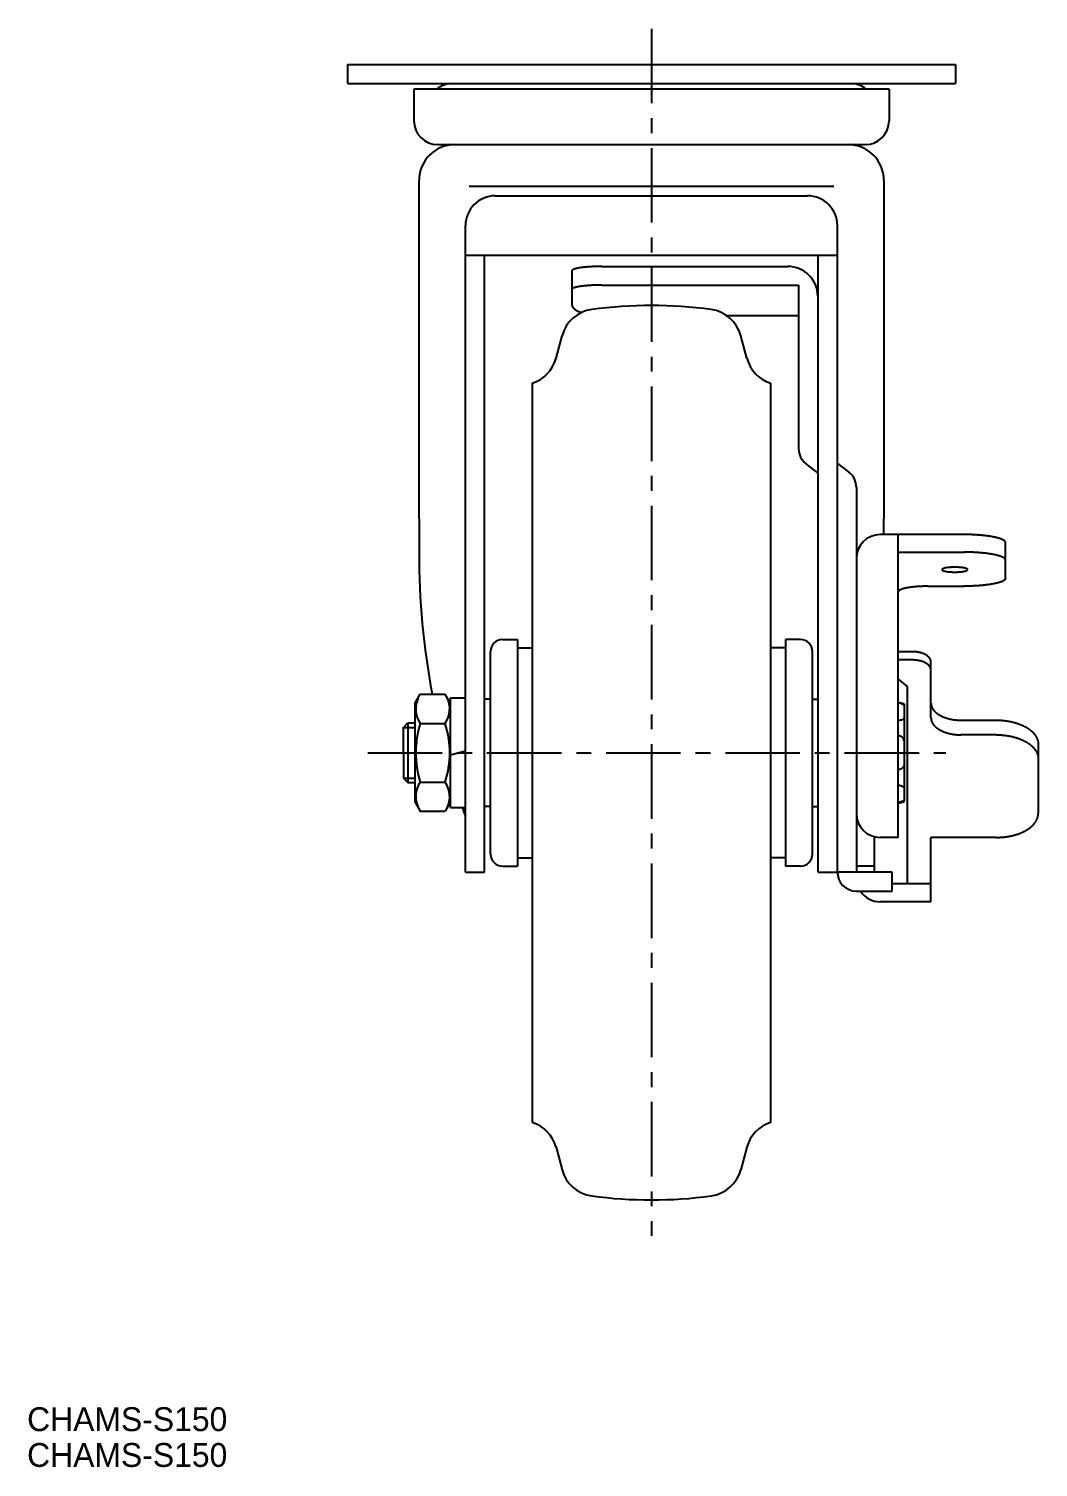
# Model space of a CAD drawing. Extents: x 787 to 1207, y 53 to 506.
# Drawn here: x 786.7 to 956.1, y 52.8 to 294.1 of the extents above; entities that cross this region are included whole.
import ezdxf

# ---------------------------------------------------------------- set-up
doc = ezdxf.new("R2010")
doc.units = 0
doc.header["$LTSCALE"] = 10
doc.linetypes.add('CENTER', pattern=[2, 1.25, -0.25, 0.25, -0.25])
doc.layers.get('0').update_dxf_attribs({"linetype": 'CONTINUOUS'})
doc.layers.add('CENTER', color=1, linetype='CENTER')

msp = doc.modelspace()

# ---------------------------------------------------------------- linework, layer by layer
at = {"color": 7, "linetype": 'CONTINUOUS'}
for p, q in [((840.17, 288.09), (942.17, 288.09)), ((840.17, 288.09), (840.17, 284.89)), ((942.17, 288.09), (942.17, 284.89)), ((840.17, 284.89), (942.17, 284.89)), ((931.04, 283.96), (851.31, 283.96)), ((851.31, 283.96), (851.31, 278.66)), ((931.04, 283.96), (931.04, 278.66)), ((855.31, 274.66), (927.04, 274.66)), ((852.17, 211.94), (852.17, 268.66)), ((930.17, 268.66), (930.17, 211.94)), ((921.77, 267.66), (860.57, 267.66)), ((864.97, 266.07), (917.37, 266.07)), ((859.97, 152.66), (859.97, 261.07)), ((922.37, 152.66), (922.37, 261.07)), ((859.97, 256.14), (922.37, 256.14)), ((863.17, 152.66), (863.17, 256.14)), ((919.17, 152.66), (919.17, 256.14)), ((877.87, 247.74), (877.87, 253.53)), ((882.87, 254.23), (914.07, 254.23)), ((882.87, 251.1), (915.87, 251.1)), ((915.87, 251.1), (915.87, 223.66)), ((919.07, 249.23), (919.07, 223.66)), ((903.74, 246.02), (915.87, 246.02)), ((875.16, 238.83), (876.17, 242.6)), ((907.19, 238.83), (906.18, 242.6)), ((871.17, 234.66), (871.17, 110.66)), ((911.17, 234.66), (911.17, 110.66)), ((919.07, 223.66), (919.17, 223.59)), ((919.17, 219.58), (917.15, 221.11)), ((922.37, 221.17), (924.3, 219.72)), ((925.57, 217.16), (925.57, 152.66)), ((852.17, 211.94), (852.17, 206.31)), ((930.17, 209.46), (930.17, 211.94)), ((943.77, 209.26), (929.57, 209.26)), ((932.57, 158.46), (932.57, 209.26)), ((950.57, 201.93), (950.57, 207.92)), ((925.57, 205.26), (925.57, 152.66)), ((932.57, 206.31), (943.77, 206.31)), ((937.57, 200.59), (943.77, 200.59)), ((866.17, 191.66), (868.67, 191.66)), ((868.67, 191.66), (868.67, 153.66)), ((913.67, 191.66), (913.67, 153.66)), ((916.17, 191.66), (913.67, 191.66)), ((864.17, 155.66), (864.17, 189.66)), ((868.67, 190.26), (871.17, 190.26)), ((913.67, 190.26), (911.17, 190.26)), ((918.17, 155.66), (918.17, 189.66)), ((935.07, 189.6), (932.57, 189.6)), ((935.07, 188.22), (932.57, 188.22)), ((938.07, 178.54), (938.07, 188.04)), ((932.57, 184.98), (934.07, 183.78)), ((934.07, 183.78), (934.07, 150.66)), ((851.47, 180.91), (852.38, 182.48)), ((852.38, 182.48), (856.57, 182.48)), ((857.47, 180.91), (856.57, 182.48)), ((857.47, 163.46), (857.47, 181.86)), ((857.47, 181.86), (859.97, 181.86)), ((864.17, 181.66), (863.17, 181.66)), ((918.17, 181.66), (919.17, 181.66)), ((851.47, 180.91), (851.47, 164.41)), ((933.57, 180.86), (933.57, 178.66)), ((933.57, 178.66), (933.57, 166.66)), ((849.57, 176.91), (850.32, 177.66)), ((849.57, 172.66), (849.57, 176.91)), ((850.32, 177.66), (850.32, 167.66)), ((850.32, 177.66), (851.47, 177.66)), ((852.38, 177.57), (856.57, 177.57)), ((943.07, 178.13), (949.07, 178.13)), ((949.07, 175.67), (943.07, 175.67)), ((956.07, 174.11), (956.07, 162.48)), ((849.57, 172.66), (849.57, 168.41)), ((857.47, 172.33), (859.97, 173)), ((849.57, 168.41), (850.32, 167.66)), ((850.32, 167.66), (851.47, 167.66)), ((852.38, 167.75), (856.57, 167.75)), ((933.57, 166.66), (933.57, 164.46)), ((851.47, 164.41), (852.38, 162.85)), ((857.47, 164.41), (856.57, 162.85)), ((852.3, 162.85), (856.57, 162.85)), ((857.47, 163.46), (859.97, 163.46)), ((864.17, 163.66), (863.17, 163.66)), ((918.17, 163.66), (919.17, 163.66)), ((928.57, 152.66), (928.57, 158.59)), ((932.57, 158.46), (929.57, 158.46)), ((938.07, 147.66), (938.07, 158.46)), ((949.07, 158.46), (938.07, 158.46)), ((868.67, 155.06), (871.17, 155.06)), ((913.67, 155.06), (911.17, 155.06)), ((859.97, 152.66), (863.17, 152.66)), ((866.17, 153.66), (868.67, 153.66)), ((916.17, 153.66), (913.67, 153.66)), ((919.17, 152.66), (922.37, 152.66)), ((931.57, 152.66), (922.37, 152.66)), ((928.57, 153.66), (925.57, 153.66)), ((928.57, 152.66), (925.57, 152.66)), ((931.57, 149.46), (931.57, 152.66)), ((938.07, 150.66), (931.57, 150.66)), ((925.57, 149.46), (931.57, 149.46)), ((938.07, 147.66), (929.57, 147.66)), ((875.16, 106.49), (876.17, 102.73)), ((907.19, 106.49), (906.18, 102.73))]:
    msp.add_line(p, q, dxfattribs=at)
at = {"color": 3, "linetype": 'CONTINUOUS'}
for p, q in [((849.57, 176.91), (851.47, 176.91)), ((849.57, 168.41), (851.47, 168.41))]:
    msp.add_line(p, q, dxfattribs=at)
at = {"color": 7, "linetype": 'CONTINUOUS'}
for points in [[(933.57, 180.56, 0.264449), (933.49, 180.7, 0.0739), (932.99, 180.91, 0.024605), (932.57, 180.99, 0.024605)], [(932.57, 178.09, 0.024605), (932.99, 178.17, 0.0739), (933.49, 178.37, 0.264449), (933.57, 178.51)], [(933.57, 174.71, 0.176531), (933.45, 175.04, 0.103862), (932.99, 175.41, 0.044519), (932.57, 175.57, 0.044519)], [(933.57, 170.61, -0.176531), (933.45, 170.28, -0.103862), (932.99, 169.92, -0.044519), (932.57, 169.76, -0.044519)], [(932.57, 167.24, -0.024605), (932.99, 167.16, -0.0739), (933.49, 166.95, -0.264449), (933.57, 166.81)], [(933.57, 164.76, -0.264449), (933.49, 164.62, -0.0739), (932.99, 164.41, -0.024605), (932.57, 164.33, -0.024605)]]:
    msp.add_lwpolyline(points, format="xyb", dxfattribs=at)
for points in [[(882.87, 254.23, 0), (882.81, 254.23, 0), (882.75, 254.23, 0), (882.69, 254.23, 0), (882.63, 254.23, 0), (882.57, 254.23, 0), (882.5, 254.23, 0), (882.44, 254.23, 0), (882.38, 254.23, 0), (882.32, 254.23, 0), (882.26, 254.23, 0), (882.2, 254.22, 0), (882.14, 254.22, 0), (882.08, 254.22, 0), (882.02, 254.22, 0), (881.96, 254.22, 0), (881.9, 254.22, 0), (881.84, 254.22, 0), (881.78, 254.21, 0), (881.72, 254.21, 0), (881.66, 254.21, 0), (881.6, 254.21, 0), (881.54, 254.21, 0), (881.48, 254.2, 0), (881.42, 254.2, 0), (881.36, 254.2, 0), (881.3, 254.2, 0), (881.25, 254.19, 0), (881.19, 254.19, 0), (881.13, 254.19, 0), (881.07, 254.18, 0), (881.02, 254.18, 0), (880.96, 254.18, 0), (880.9, 254.17, 0), (880.85, 254.17, 0), (880.79, 254.17, 0), (880.74, 254.16, 0), (880.68, 254.16, 0), (880.62, 254.16, 0), (880.57, 254.15, 0), (880.52, 254.15, 0), (880.46, 254.14, 0), (880.41, 254.14, 0), (880.36, 254.13, 0), (880.3, 254.13, 0), (880.25, 254.13, 0), (880.2, 254.12, 0), (880.15, 254.12, 0), (880.1, 254.11, 0), (880.04, 254.11, 0), (879.99, 254.1, 0), (879.94, 254.1, 0), (879.89, 254.09, 0), (879.85, 254.09, 0), (879.8, 254.08, 0), (879.75, 254.08, 0), (879.7, 254.07, 0), (879.65, 254.06, 0), (879.61, 254.06, 0), (879.56, 254.05, 0), (879.51, 254.05, 0), (879.47, 254.04, 0), (879.42, 254.04, 0), (879.38, 254.03, 0), (879.34, 254.03, 0), (879.29, 254.02, 0), (879.25, 254.01, 0), (879.21, 254.01, 0), (879.17, 254, 0), (879.13, 253.99, 0), (879.09, 253.99, 0), (879.05, 253.98, 0), (879.01, 253.97, 0), (878.97, 253.97, 0), (878.93, 253.96, 0), (878.89, 253.95, 0), (878.86, 253.95, 0), (878.82, 253.94, 0), (878.78, 253.93, 0), (878.75, 253.93, 0), (878.72, 253.92, 0), (878.68, 253.91, 0), (878.65, 253.9, 0), (878.62, 253.9, 0), (878.59, 253.89, 0), (878.55, 253.88, 0), (878.52, 253.87, 0), (878.49, 253.87, 0), (878.46, 253.86, 0), (878.43, 253.85, 0), (878.41, 253.84, 0), (878.38, 253.84, 0), (878.35, 253.83, 0), (878.33, 253.82, 0), (878.3, 253.81, 0), (878.28, 253.8, 0), (878.25, 253.8, 0), (878.23, 253.79, 0), (878.21, 253.78, 0), (878.19, 253.77, 0), (878.16, 253.76, 0), (878.14, 253.75, 0), (878.13, 253.75, 0), (878.11, 253.74, 0), (878.09, 253.73, 0), (878.07, 253.72, 0), (878.05, 253.71, 0), (878.04, 253.71, 0), (878.02, 253.7, 0), (878.01, 253.69, 0), (878, 253.68, 0), (877.98, 253.67, 0), (877.97, 253.66, 0), (877.96, 253.66, 0), (877.95, 253.65, 0), (877.94, 253.64, 0), (877.93, 253.63, 0), (877.92, 253.62, 0), (877.91, 253.61, 0), (877.9, 253.6, 0), (877.9, 253.59, 0), (877.89, 253.59, 0), (877.89, 253.58, 0), (877.88, 253.57, 0), (877.88, 253.56, 0), (877.88, 253.55, 0), (877.88, 253.54, 0), (877.87, 253.53, 0), (877.87, 253.53, 0)], [(882.87, 251.1, 0), (882.81, 251.1, 0), (882.75, 251.1, 0), (882.69, 251.1, 0), (882.63, 251.1, 0), (882.57, 251.09, 0), (882.5, 251.09, 0), (882.44, 251.09, 0), (882.38, 251.09, 0), (882.32, 251.09, 0), (882.26, 251.09, 0), (882.2, 251.09, 0), (882.14, 251.09, 0), (882.08, 251.09, 0), (882.02, 251.09, 0), (881.96, 251.09, 0), (881.9, 251.08, 0), (881.84, 251.08, 0), (881.78, 251.08, 0), (881.72, 251.08, 0), (881.66, 251.08, 0), (881.6, 251.07, 0), (881.54, 251.07, 0), (881.48, 251.07, 0), (881.42, 251.07, 0), (881.36, 251.06, 0), (881.3, 251.06, 0), (881.25, 251.06, 0), (881.19, 251.06, 0), (881.13, 251.05, 0), (881.07, 251.05, 0), (881.02, 251.05, 0), (880.96, 251.04, 0), (880.9, 251.04, 0), (880.85, 251.04, 0), (880.79, 251.03, 0), (880.74, 251.03, 0), (880.68, 251.03, 0), (880.62, 251.02, 0), (880.57, 251.02, 0), (880.52, 251.02, 0), (880.46, 251.01, 0), (880.41, 251.01, 0), (880.36, 251, 0), (880.3, 251, 0), (880.25, 251, 0), (880.2, 250.99, 0), (880.15, 250.99, 0), (880.1, 250.98, 0), (880.04, 250.98, 0), (879.99, 250.97, 0), (879.94, 250.97, 0), (879.89, 250.96, 0), (879.85, 250.96, 0), (879.8, 250.95, 0), (879.75, 250.95, 0), (879.7, 250.94, 0), (879.65, 250.94, 0), (879.61, 250.93, 0), (879.56, 250.93, 0), (879.51, 250.92, 0), (879.47, 250.91, 0), (879.42, 250.91, 0), (879.38, 250.9, 0), (879.34, 250.9, 0), (879.29, 250.89, 0), (879.25, 250.88, 0), (879.21, 250.88, 0), (879.17, 250.87, 0), (879.13, 250.87, 0), (879.09, 250.86, 0), (879.05, 250.85, 0), (879.01, 250.85, 0), (878.97, 250.84, 0), (878.93, 250.83, 0), (878.89, 250.83, 0), (878.86, 250.82, 0), (878.82, 250.81, 0), (878.78, 250.81, 0), (878.75, 250.8, 0), (878.72, 250.79, 0), (878.68, 250.79, 0), (878.65, 250.78, 0), (878.62, 250.77, 0), (878.59, 250.76, 0), (878.55, 250.76, 0), (878.52, 250.75, 0), (878.49, 250.74, 0), (878.46, 250.74, 0), (878.43, 250.73, 0), (878.41, 250.72, 0), (878.38, 250.71, 0), (878.35, 250.71, 0), (878.33, 250.7, 0), (878.3, 250.69, 0), (878.28, 250.68, 0), (878.25, 250.67, 0), (878.23, 250.67, 0), (878.21, 250.66, 0), (878.19, 250.65, 0), (878.16, 250.64, 0), (878.14, 250.63, 0), (878.13, 250.63, 0), (878.11, 250.62, 0), (878.09, 250.61, 0), (878.07, 250.6, 0), (878.05, 250.59, 0), (878.04, 250.59, 0), (878.02, 250.58, 0), (878.01, 250.57, 0), (878, 250.56, 0), (877.98, 250.55, 0), (877.97, 250.55, 0), (877.96, 250.54, 0), (877.95, 250.53, 0), (877.94, 250.52, 0), (877.93, 250.51, 0), (877.92, 250.5, 0), (877.91, 250.5, 0), (877.9, 250.49, 0), (877.9, 250.48, 0), (877.89, 250.47, 0), (877.89, 250.46, 0), (877.88, 250.46, 0), (877.88, 250.45, 0), (877.88, 250.44, 0), (877.88, 250.43, 0), (877.87, 250.42, 0), (877.87, 250.41, 0)], [(877.87, 247.74, 0), (877.87, 247.73, 0), (877.87, 247.72, 0), (877.87, 247.71, 0), (877.88, 247.69, 0), (877.88, 247.68, 0), (877.88, 247.67, 0), (877.88, 247.66, 0), (877.88, 247.65, 0), (877.88, 247.64, 0), (877.88, 247.63, 0), (877.88, 247.62, 0), (877.89, 247.61, 0), (877.89, 247.6, 0), (877.89, 247.59, 0), (877.9, 247.57, 0), (877.9, 247.56, 0), (877.9, 247.55, 0), (877.91, 247.54, 0), (877.91, 247.53, 0), (877.91, 247.52, 0), (877.92, 247.51, 0), (877.92, 247.5, 0), (877.93, 247.49, 0), (877.93, 247.48, 0), (877.94, 247.47, 0), (877.94, 247.46, 0), (877.95, 247.44, 0), (877.95, 247.43, 0), (877.96, 247.42, 0), (877.96, 247.41, 0), (877.97, 247.4, 0), (877.98, 247.39, 0), (877.98, 247.38, 0), (877.99, 247.37, 0), (878, 247.36, 0), (878, 247.35, 0), (878.01, 247.34, 0), (878.02, 247.33, 0), (878.03, 247.31, 0), (878.03, 247.31, 0), (878.04, 247.29, 0), (878.05, 247.28, 0), (878.06, 247.27, 0), (878.07, 247.26, 0), (878.08, 247.25, 0), (878.09, 247.24, 0), (878.09, 247.23, 0), (878.1, 247.22, 0), (878.11, 247.21, 0), (878.12, 247.2, 0), (878.13, 247.19, 0), (878.14, 247.18, 0), (878.15, 247.17, 0), (878.16, 247.16, 0), (878.17, 247.15, 0), (878.19, 247.14, 0), (878.2, 247.13, 0), (878.21, 247.12, 0), (878.22, 247.11, 0), (878.23, 247.1, 0), (878.24, 247.09, 0), (878.26, 247.08, 0), (878.27, 247.07, 0), (878.28, 247.06, 0), (878.29, 247.05, 0), (878.31, 247.04, 0), (878.32, 247.03, 0), (878.33, 247.02, 0), (878.35, 247.01, 0), (878.36, 247, 0), (878.37, 246.99, 0), (878.39, 246.98, 0), (878.4, 246.97, 0), (878.42, 246.96, 0), (878.43, 246.95, 0), (878.45, 246.94, 0), (878.46, 246.93, 0), (878.48, 246.92, 0), (878.49, 246.91, 0), (878.5, 246.9, 0), (878.52, 246.89, 0), (878.54, 246.88, 0), (878.55, 246.87, 0), (878.57, 246.86, 0), (878.59, 246.85, 0), (878.6, 246.84, 0), (878.62, 246.83, 0), (878.63, 246.82, 0), (878.65, 246.81, 0), (878.67, 246.81, 0), (878.69, 246.8, 0), (878.7, 246.79, 0), (878.72, 246.78, 0), (878.74, 246.77, 0), (878.76, 246.76, 0), (878.77, 246.75, 0), (878.79, 246.74, 0), (878.81, 246.73, 0), (878.83, 246.72, 0), (878.85, 246.72, 0), (878.87, 246.71, 0), (878.89, 246.7, 0), (878.91, 246.69, 0), (878.93, 246.68, 0), (878.95, 246.67, 0), (878.97, 246.66, 0), (878.99, 246.66, 0), (879, 246.65, 0), (879.02, 246.64, 0), (879.05, 246.63, 0), (879.07, 246.62, 0), (879.09, 246.61, 0), (879.11, 246.6, 0), (879.13, 246.6, 0), (879.15, 246.59, 0), (879.17, 246.58, 0), (879.19, 246.57, 0), (879.21, 246.56, 0), (879.24, 246.56, 0), (879.26, 246.55, 0), (879.28, 246.54, 0), (879.3, 246.53, 0), (879.32, 246.53, 0), (879.35, 246.52, 0), (879.37, 246.51, 0), (879.39, 246.5, 0), (879.41, 246.49, 0), (879.44, 246.49, 0)], [(950.57, 207.92, 0), (950.57, 207.94, 0), (950.57, 207.96, 0), (950.57, 207.97, 0), (950.57, 207.99, 0), (950.56, 208, 0), (950.55, 208.02, 0), (950.55, 208.04, 0), (950.54, 208.05, 0), (950.53, 208.07, 0), (950.52, 208.09, 0), (950.51, 208.1, 0), (950.5, 208.12, 0), (950.48, 208.14, 0), (950.47, 208.15, 0), (950.46, 208.17, 0), (950.44, 208.18, 0), (950.42, 208.2, 0), (950.4, 208.22, 0), (950.38, 208.23, 0), (950.36, 208.25, 0), (950.34, 208.26, 0), (950.32, 208.28, 0), (950.3, 208.29, 0), (950.27, 208.31, 0), (950.25, 208.33, 0), (950.22, 208.34, 0), (950.19, 208.36, 0), (950.16, 208.37, 0), (950.13, 208.39, 0), (950.1, 208.4, 0), (950.07, 208.42, 0), (950.04, 208.44, 0), (950.01, 208.45, 0), (949.97, 208.47, 0), (949.94, 208.48, 0), (949.9, 208.5, 0), (949.86, 208.51, 0), (949.83, 208.52, 0), (949.79, 208.54, 0), (949.75, 208.55, 0), (949.71, 208.57, 0), (949.66, 208.58, 0), (949.62, 208.6, 0), (949.58, 208.61, 0), (949.53, 208.62, 0), (949.49, 208.64, 0), (949.44, 208.65, 0), (949.39, 208.67, 0), (949.35, 208.68, 0), (949.3, 208.69, 0), (949.25, 208.71, 0), (949.2, 208.72, 0), (949.14, 208.73, 0), (949.09, 208.75, 0), (949.04, 208.76, 0), (948.98, 208.77, 0), (948.93, 208.78, 0), (948.87, 208.8, 0), (948.82, 208.81, 0), (948.76, 208.82, 0), (948.7, 208.83, 0), (948.64, 208.84, 0), (948.58, 208.86, 0), (948.52, 208.87, 0), (948.46, 208.88, 0), (948.4, 208.89, 0), (948.34, 208.9, 0), (948.27, 208.91, 0), (948.21, 208.92, 0), (948.14, 208.94, 0), (948.08, 208.94, 0), (948.01, 208.96, 0), (947.95, 208.97, 0), (947.88, 208.98, 0), (947.81, 208.99, 0), (947.74, 209, 0), (947.67, 209.01, 0), (947.6, 209.01, 0), (947.53, 209.03, 0), (947.46, 209.03, 0), (947.39, 209.04, 0), (947.32, 209.05, 0), (947.25, 209.06, 0), (947.17, 209.07, 0), (947.1, 209.08, 0), (947.02, 209.09, 0), (946.95, 209.09, 0), (946.87, 209.1, 0), (946.8, 209.11, 0), (946.72, 209.12, 0), (946.64, 209.12, 0), (946.57, 209.13, 0), (946.49, 209.14, 0), (946.41, 209.15, 0), (946.33, 209.15, 0), (946.25, 209.16, 0), (946.17, 209.16, 0), (946.09, 209.17, 0), (946.01, 209.18, 0), (945.93, 209.18, 0), (945.85, 209.19, 0), (945.77, 209.19, 0), (945.69, 209.2, 0), (945.61, 209.2, 0), (945.52, 209.21, 0), (945.44, 209.21, 0), (945.36, 209.22, 0), (945.27, 209.22, 0), (945.19, 209.22, 0), (945.11, 209.23, 0), (945.02, 209.23, 0), (944.94, 209.23, 0), (944.85, 209.24, 0), (944.77, 209.24, 0), (944.68, 209.24, 0), (944.6, 209.25, 0), (944.51, 209.25, 0), (944.43, 209.25, 0), (944.35, 209.25, 0), (944.26, 209.25, 0), (944.17, 209.25, 0), (944.09, 209.26, 0), (944, 209.26, 0), (943.92, 209.26, 0), (943.83, 209.26, 0), (943.75, 209.26, 0), (943.66, 209.26, 0), (943.57, 209.26, 0)], [(950.57, 204.98, 0), (950.57, 205, 0), (950.57, 205.01, 0), (950.57, 205.03, 0), (950.57, 205.04, 0), (950.56, 205.06, 0), (950.55, 205.08, 0), (950.55, 205.09, 0), (950.54, 205.11, 0), (950.53, 205.13, 0), (950.52, 205.14, 0), (950.51, 205.16, 0), (950.5, 205.18, 0), (950.48, 205.19, 0), (950.47, 205.21, 0), (950.46, 205.22, 0), (950.44, 205.24, 0), (950.42, 205.25, 0), (950.4, 205.27, 0), (950.38, 205.29, 0), (950.36, 205.3, 0), (950.34, 205.32, 0), (950.32, 205.34, 0), (950.3, 205.35, 0), (950.27, 205.37, 0), (950.25, 205.38, 0), (950.22, 205.4, 0), (950.19, 205.41, 0), (950.16, 205.43, 0), (950.13, 205.44, 0), (950.1, 205.46, 0), (950.07, 205.47, 0), (950.04, 205.49, 0), (950.01, 205.5, 0), (949.97, 205.52, 0), (949.94, 205.53, 0), (949.9, 205.55, 0), (949.86, 205.56, 0), (949.83, 205.58, 0), (949.79, 205.59, 0), (949.75, 205.61, 0), (949.71, 205.62, 0), (949.66, 205.64, 0), (949.62, 205.65, 0), (949.58, 205.66, 0), (949.53, 205.68, 0), (949.49, 205.69, 0), (949.44, 205.71, 0), (949.39, 205.72, 0), (949.35, 205.73, 0), (949.3, 205.75, 0), (949.25, 205.76, 0), (949.2, 205.77, 0), (949.14, 205.79, 0), (949.09, 205.8, 0), (949.04, 205.81, 0), (948.98, 205.83, 0), (948.93, 205.84, 0), (948.87, 205.85, 0), (948.82, 205.86, 0), (948.76, 205.88, 0), (948.7, 205.89, 0), (948.64, 205.9, 0), (948.58, 205.91, 0), (948.52, 205.92, 0), (948.46, 205.94, 0), (948.4, 205.95, 0), (948.34, 205.96, 0), (948.27, 205.97, 0), (948.21, 205.98, 0), (948.14, 205.99, 0), (948.08, 206, 0), (948.01, 206.01, 0), (947.95, 206.02, 0), (947.88, 206.03, 0), (947.81, 206.04, 0), (947.74, 206.05, 0), (947.67, 206.06, 0), (947.6, 206.07, 0), (947.53, 206.08, 0), (947.46, 206.09, 0), (947.39, 206.1, 0), (947.32, 206.11, 0), (947.25, 206.12, 0), (947.17, 206.12, 0), (947.1, 206.13, 0), (947.02, 206.14, 0), (946.95, 206.15, 0), (946.87, 206.16, 0), (946.8, 206.16, 0), (946.72, 206.17, 0), (946.64, 206.18, 0), (946.57, 206.19, 0), (946.49, 206.19, 0), (946.41, 206.2, 0), (946.33, 206.21, 0), (946.25, 206.21, 0), (946.17, 206.22, 0), (946.09, 206.22, 0), (946.01, 206.23, 0), (945.93, 206.24, 0), (945.85, 206.24, 0), (945.77, 206.25, 0), (945.69, 206.25, 0), (945.61, 206.26, 0), (945.52, 206.26, 0), (945.44, 206.27, 0), (945.36, 206.27, 0), (945.27, 206.27, 0), (945.19, 206.28, 0), (945.11, 206.28, 0), (945.02, 206.28, 0), (944.94, 206.29, 0), (944.85, 206.29, 0), (944.77, 206.29, 0), (944.68, 206.3, 0), (944.6, 206.3, 0), (944.51, 206.3, 0), (944.43, 206.3, 0), (944.35, 206.31, 0), (944.26, 206.31, 0), (944.17, 206.31, 0), (944.09, 206.31, 0), (944, 206.31, 0), (943.92, 206.31, 0), (943.83, 206.31, 0), (943.75, 206.31, 0), (943.66, 206.31, 0), (943.57, 206.31, 0)], [(939.92, 203.38, 0), (939.93, 203.36, 0), (939.93, 203.34, 0), (939.95, 203.32, 0), (939.96, 203.3, 0), (939.99, 203.28, 0), (940.02, 203.26, 0), (940.05, 203.24, 0), (940.09, 203.22, 0), (940.13, 203.2, 0), (940.18, 203.18, 0), (940.23, 203.16, 0), (940.28, 203.15, 0), (940.35, 203.13, 0), (940.41, 203.12, 0), (940.48, 203.1, 0), (940.55, 203.09, 0), (940.63, 203.07, 0), (940.71, 203.06, 0), (940.79, 203.05, 0), (940.88, 203.03, 0), (940.97, 203.02, 0), (941.06, 203.01, 0), (941.15, 203, 0), (941.25, 203, 0), (941.35, 202.99, 0), (941.45, 202.98, 0), (941.55, 202.98, 0), (941.65, 202.97, 0), (941.76, 202.97, 0), (941.86, 202.97, 0), (941.97, 202.97, 0), (942.07, 202.97, 0), (942.18, 202.97, 0), (942.28, 202.97, 0), (942.39, 202.97, 0), (942.49, 202.97, 0), (942.6, 202.98, 0), (942.7, 202.98, 0), (942.8, 202.99, 0), (942.9, 203, 0), (942.99, 203, 0), (943.09, 203.01, 0), (943.18, 203.02, 0), (943.27, 203.03, 0), (943.35, 203.05, 0), (943.44, 203.06, 0), (943.52, 203.07, 0), (943.59, 203.09, 0), (943.67, 203.1, 0), (943.74, 203.12, 0), (943.8, 203.13, 0), (943.86, 203.15, 0), (943.92, 203.16, 0), (943.97, 203.18, 0), (944.02, 203.2, 0), (944.06, 203.22, 0), (944.1, 203.24, 0), (944.13, 203.26, 0), (944.16, 203.28, 0), (944.18, 203.3, 0), (944.2, 203.32, 0), (944.21, 203.34, 0), (944.22, 203.36, 0), (944.22, 203.38, 0), (944.22, 203.4, 0), (944.21, 203.42, 0), (944.2, 203.44, 0), (944.18, 203.46, 0), (944.16, 203.47, 0), (944.13, 203.5, 0), (944.1, 203.51, 0), (944.06, 203.53, 0), (944.02, 203.55, 0), (943.97, 203.57, 0), (943.92, 203.59, 0), (943.86, 203.6, 0), (943.8, 203.62, 0), (943.74, 203.64, 0), (943.67, 203.65, 0), (943.59, 203.67, 0), (943.52, 203.68, 0), (943.44, 203.69, 0), (943.35, 203.71, 0), (943.27, 203.72, 0), (943.18, 203.73, 0), (943.09, 203.74, 0), (942.99, 203.75, 0), (942.9, 203.75, 0), (942.8, 203.76, 0), (942.7, 203.77, 0), (942.6, 203.77, 0), (942.49, 203.78, 0), (942.39, 203.78, 0), (942.28, 203.78, 0), (942.18, 203.79, 0), (942.07, 203.79, 0), (941.97, 203.79, 0), (941.86, 203.78, 0), (941.76, 203.78, 0), (941.65, 203.78, 0), (941.55, 203.77, 0), (941.45, 203.77, 0), (941.35, 203.76, 0), (941.25, 203.75, 0), (941.15, 203.75, 0), (941.06, 203.74, 0), (940.97, 203.73, 0), (940.88, 203.72, 0), (940.79, 203.71, 0), (940.71, 203.69, 0), (940.63, 203.68, 0), (940.55, 203.67, 0), (940.48, 203.65, 0), (940.41, 203.64, 0), (940.35, 203.62, 0), (940.28, 203.6, 0), (940.23, 203.59, 0), (940.18, 203.57, 0), (940.13, 203.55, 0), (940.09, 203.53, 0), (940.05, 203.51, 0), (940.02, 203.5, 0), (939.99, 203.47, 0), (939.96, 203.46, 0), (939.95, 203.44, 0), (939.93, 203.42, 0), (939.93, 203.4, 0), (939.92, 203.38, 0)], [(937.57, 200.59, 0), (937.51, 200.59, 0), (937.45, 200.59, 0), (937.39, 200.59, 0), (937.33, 200.59, 0), (937.27, 200.59, 0), (937.21, 200.59, 0), (937.14, 200.59, 0), (937.08, 200.59, 0), (937.02, 200.58, 0), (936.96, 200.58, 0), (936.9, 200.58, 0), (936.84, 200.58, 0), (936.78, 200.58, 0), (936.72, 200.58, 0), (936.66, 200.57, 0), (936.6, 200.57, 0), (936.54, 200.57, 0), (936.48, 200.57, 0), (936.42, 200.56, 0), (936.36, 200.56, 0), (936.3, 200.56, 0), (936.24, 200.56, 0), (936.18, 200.55, 0), (936.12, 200.55, 0), (936.06, 200.54, 0), (936, 200.54, 0), (935.95, 200.54, 0), (935.89, 200.53, 0), (935.83, 200.53, 0), (935.77, 200.53, 0), (935.72, 200.52, 0), (935.66, 200.52, 0), (935.6, 200.51, 0), (935.55, 200.51, 0), (935.49, 200.5, 0), (935.43, 200.5, 0), (935.38, 200.49, 0), (935.33, 200.49, 0), (935.27, 200.48, 0), (935.22, 200.48, 0), (935.16, 200.47, 0), (935.11, 200.47, 0), (935.05, 200.46, 0), (935, 200.45, 0), (934.95, 200.45, 0), (934.9, 200.44, 0), (934.85, 200.44, 0), (934.79, 200.43, 0), (934.74, 200.42, 0), (934.69, 200.42, 0), (934.64, 200.41, 0), (934.6, 200.4, 0), (934.55, 200.4, 0), (934.5, 200.39, 0), (934.45, 200.38, 0), (934.4, 200.37, 0), (934.35, 200.37, 0), (934.31, 200.36, 0), (934.26, 200.35, 0), (934.22, 200.34, 0), (934.17, 200.34, 0), (934.12, 200.33, 0), (934.08, 200.32, 0), (934.04, 200.31, 0), (933.99, 200.3, 0), (933.95, 200.29, 0), (933.91, 200.28, 0), (933.87, 200.28, 0), (933.83, 200.27, 0), (933.79, 200.26, 0), (933.75, 200.25, 0), (933.71, 200.24, 0), (933.67, 200.23, 0), (933.63, 200.22, 0), (933.59, 200.21, 0), (933.56, 200.2, 0), (933.52, 200.19, 0), (933.49, 200.19, 0), (933.45, 200.18, 0), (933.42, 200.17, 0), (933.38, 200.16, 0), (933.35, 200.15, 0), (933.32, 200.14, 0), (933.28, 200.13, 0), (933.25, 200.12, 0), (933.22, 200.11, 0), (933.19, 200.1, 0), (933.16, 200.09, 0), (933.13, 200.07, 0), (933.11, 200.06, 0), (933.08, 200.05, 0), (933.05, 200.04, 0), (933.03, 200.03, 0), (933, 200.02, 0), (932.98, 200.01, 0), (932.95, 200, 0), (932.93, 199.99, 0), (932.91, 199.98, 0), (932.89, 199.97, 0), (932.87, 199.96, 0), (932.85, 199.95, 0), (932.83, 199.94, 0), (932.81, 199.92, 0), (932.79, 199.91, 0), (932.77, 199.9, 0), (932.75, 199.89, 0), (932.74, 199.88, 0), (932.72, 199.87, 0), (932.71, 199.86, 0), (932.7, 199.84, 0), (932.68, 199.83, 0), (932.67, 199.82, 0), (932.66, 199.81, 0), (932.65, 199.8, 0), (932.64, 199.79, 0), (932.63, 199.78, 0), (932.62, 199.76, 0), (932.61, 199.75, 0), (932.6, 199.74, 0), (932.6, 199.73, 0), (932.59, 199.72, 0), (932.59, 199.71, 0), (932.58, 199.69, 0), (932.58, 199.68, 0), (932.58, 199.67, 0), (932.58, 199.66, 0), (932.57, 199.65, 0), (932.57, 199.64, 0)], [(950.57, 201.93, 0), (950.57, 201.91, 0), (950.57, 201.89, 0), (950.57, 201.88, 0), (950.57, 201.86, 0), (950.56, 201.84, 0), (950.55, 201.83, 0), (950.55, 201.81, 0), (950.54, 201.79, 0), (950.53, 201.78, 0), (950.52, 201.76, 0), (950.51, 201.75, 0), (950.5, 201.73, 0), (950.48, 201.71, 0), (950.47, 201.7, 0), (950.46, 201.68, 0), (950.44, 201.66, 0), (950.42, 201.65, 0), (950.4, 201.63, 0), (950.38, 201.62, 0), (950.36, 201.6, 0), (950.34, 201.59, 0), (950.32, 201.57, 0), (950.3, 201.55, 0), (950.27, 201.54, 0), (950.25, 201.52, 0), (950.22, 201.51, 0), (950.19, 201.49, 0), (950.16, 201.48, 0), (950.13, 201.46, 0), (950.1, 201.44, 0), (950.07, 201.43, 0), (950.04, 201.41, 0), (950.01, 201.4, 0), (949.97, 201.38, 0), (949.94, 201.37, 0), (949.9, 201.35, 0), (949.86, 201.34, 0), (949.83, 201.32, 0), (949.79, 201.31, 0), (949.75, 201.3, 0), (949.71, 201.28, 0), (949.66, 201.27, 0), (949.62, 201.25, 0), (949.58, 201.24, 0), (949.53, 201.22, 0), (949.49, 201.21, 0), (949.44, 201.2, 0), (949.39, 201.18, 0), (949.35, 201.17, 0), (949.3, 201.16, 0), (949.25, 201.14, 0), (949.2, 201.13, 0), (949.14, 201.12, 0), (949.09, 201.1, 0), (949.04, 201.09, 0), (948.98, 201.08, 0), (948.93, 201.07, 0), (948.87, 201.05, 0), (948.82, 201.04, 0), (948.76, 201.03, 0), (948.7, 201.02, 0), (948.64, 201, 0), (948.58, 200.99, 0), (948.52, 200.98, 0), (948.46, 200.97, 0), (948.4, 200.96, 0), (948.34, 200.95, 0), (948.27, 200.94, 0), (948.21, 200.93, 0), (948.14, 200.91, 0), (948.08, 200.9, 0), (948.01, 200.89, 0), (947.95, 200.88, 0), (947.88, 200.87, 0), (947.81, 200.86, 0), (947.74, 200.85, 0), (947.67, 200.84, 0), (947.6, 200.83, 0), (947.53, 200.82, 0), (947.46, 200.81, 0), (947.39, 200.81, 0), (947.32, 200.8, 0), (947.25, 200.79, 0), (947.17, 200.78, 0), (947.1, 200.77, 0), (947.02, 200.76, 0), (946.95, 200.76, 0), (946.87, 200.75, 0), (946.8, 200.74, 0), (946.72, 200.73, 0), (946.64, 200.72, 0), (946.57, 200.72, 0), (946.49, 200.71, 0), (946.41, 200.71, 0), (946.33, 200.7, 0), (946.25, 200.69, 0), (946.17, 200.69, 0), (946.09, 200.68, 0), (946.01, 200.67, 0), (945.93, 200.67, 0), (945.85, 200.66, 0), (945.77, 200.66, 0), (945.69, 200.65, 0), (945.61, 200.65, 0), (945.52, 200.64, 0), (945.44, 200.64, 0), (945.36, 200.63, 0), (945.27, 200.63, 0), (945.19, 200.63, 0), (945.11, 200.62, 0), (945.02, 200.62, 0), (944.94, 200.62, 0), (944.85, 200.61, 0), (944.77, 200.61, 0), (944.68, 200.61, 0), (944.6, 200.6, 0), (944.51, 200.6, 0), (944.43, 200.6, 0), (944.35, 200.6, 0), (944.26, 200.6, 0), (944.17, 200.59, 0), (944.09, 200.59, 0), (944, 200.59, 0), (943.92, 200.59, 0), (943.83, 200.59, 0), (943.75, 200.59, 0), (943.66, 200.59, 0), (943.57, 200.59, 0)], [(938.07, 187.88, 0), (938.07, 187.9, 0), (938.07, 187.92, 0), (938.07, 187.94, 0), (938.07, 187.96, 0), (938.07, 187.98, 0), (938.07, 188, 0), (938.06, 188.03, 0), (938.06, 188.05, 0), (938.05, 188.07, 0), (938.05, 188.09, 0), (938.05, 188.11, 0), (938.04, 188.13, 0), (938.03, 188.15, 0), (938.03, 188.17, 0), (938.02, 188.19, 0), (938.02, 188.21, 0), (938.01, 188.23, 0), (938, 188.25, 0), (937.99, 188.28, 0), (937.98, 188.29, 0), (937.97, 188.32, 0), (937.96, 188.34, 0), (937.95, 188.36, 0), (937.94, 188.38, 0), (937.93, 188.4, 0), (937.92, 188.42, 0), (937.91, 188.44, 0), (937.9, 188.46, 0), (937.88, 188.48, 0), (937.87, 188.5, 0), (937.86, 188.52, 0), (937.85, 188.53, 0), (937.83, 188.56, 0), (937.82, 188.57, 0), (937.8, 188.59, 0), (937.78, 188.61, 0), (937.77, 188.63, 0), (937.75, 188.65, 0), (937.74, 188.67, 0), (937.72, 188.69, 0), (937.7, 188.71, 0), (937.68, 188.72, 0), (937.66, 188.74, 0), (937.65, 188.76, 0), (937.63, 188.78, 0), (937.61, 188.8, 0), (937.59, 188.81, 0), (937.57, 188.83, 0), (937.55, 188.85, 0), (937.53, 188.87, 0), (937.5, 188.88, 0), (937.48, 188.9, 0), (937.46, 188.92, 0), (937.44, 188.94, 0), (937.41, 188.95, 0), (937.39, 188.97, 0), (937.37, 188.99, 0), (937.35, 189, 0), (937.32, 189.02, 0), (937.3, 189.03, 0), (937.27, 189.05, 0), (937.25, 189.06, 0), (937.22, 189.08, 0), (937.19, 189.09, 0), (937.17, 189.11, 0), (937.14, 189.12, 0), (937.12, 189.14, 0), (937.09, 189.15, 0), (937.06, 189.17, 0), (937.03, 189.18, 0), (937, 189.19, 0), (936.98, 189.21, 0), (936.95, 189.22, 0), (936.92, 189.23, 0), (936.89, 189.25, 0), (936.86, 189.26, 0), (936.83, 189.27, 0), (936.8, 189.28, 0), (936.77, 189.3, 0), (936.74, 189.31, 0), (936.71, 189.32, 0), (936.68, 189.33, 0), (936.65, 189.34, 0), (936.62, 189.35, 0), (936.58, 189.36, 0), (936.55, 189.37, 0), (936.52, 189.38, 0), (936.49, 189.4, 0), (936.46, 189.4, 0), (936.42, 189.41, 0), (936.39, 189.42, 0), (936.36, 189.43, 0), (936.32, 189.44, 0), (936.29, 189.45, 0), (936.25, 189.46, 0), (936.22, 189.47, 0), (936.19, 189.47, 0), (936.15, 189.48, 0), (936.12, 189.49, 0), (936.08, 189.5, 0), (936.05, 189.5, 0), (936.01, 189.51, 0), (935.98, 189.52, 0), (935.94, 189.52, 0), (935.91, 189.53, 0), (935.87, 189.53, 0), (935.84, 189.54, 0), (935.8, 189.55, 0), (935.77, 189.55, 0), (935.73, 189.56, 0), (935.69, 189.56, 0), (935.66, 189.56, 0), (935.62, 189.57, 0), (935.59, 189.57, 0), (935.55, 189.58, 0), (935.51, 189.58, 0), (935.48, 189.58, 0), (935.44, 189.59, 0), (935.4, 189.59, 0), (935.37, 189.59, 0), (935.33, 189.59, 0), (935.29, 189.59, 0), (935.26, 189.59, 0), (935.22, 189.6, 0), (935.18, 189.6, 0), (935.15, 189.6, 0), (935.11, 189.6, 0), (935.07, 189.6, 0)], [(938.07, 186.5, 0), (938.07, 186.52, 0), (938.07, 186.54, 0), (938.07, 186.56, 0), (938.07, 186.58, 0), (938.07, 186.6, 0), (938.07, 186.62, 0), (938.06, 186.64, 0), (938.06, 186.66, 0), (938.05, 186.69, 0), (938.05, 186.71, 0), (938.05, 186.73, 0), (938.04, 186.75, 0), (938.03, 186.77, 0), (938.03, 186.79, 0), (938.02, 186.81, 0), (938.02, 186.83, 0), (938.01, 186.85, 0), (938, 186.87, 0), (937.99, 186.89, 0), (937.98, 186.91, 0), (937.97, 186.93, 0), (937.96, 186.96, 0), (937.95, 186.97, 0), (937.94, 187, 0), (937.93, 187.02, 0), (937.92, 187.04, 0), (937.91, 187.06, 0), (937.9, 187.08, 0), (937.88, 187.09, 0), (937.87, 187.12, 0), (937.86, 187.13, 0), (937.85, 187.15, 0), (937.83, 187.17, 0), (937.82, 187.19, 0), (937.8, 187.21, 0), (937.78, 187.23, 0), (937.77, 187.25, 0), (937.75, 187.27, 0), (937.74, 187.29, 0), (937.72, 187.31, 0), (937.7, 187.33, 0), (937.68, 187.34, 0), (937.66, 187.36, 0), (937.65, 187.38, 0), (937.63, 187.4, 0), (937.61, 187.42, 0), (937.59, 187.43, 0), (937.57, 187.45, 0), (937.55, 187.47, 0), (937.53, 187.49, 0), (937.5, 187.5, 0), (937.48, 187.52, 0), (937.46, 187.54, 0), (937.44, 187.56, 0), (937.41, 187.57, 0), (937.39, 187.59, 0), (937.37, 187.6, 0), (937.35, 187.62, 0), (937.32, 187.64, 0), (937.3, 187.65, 0), (937.27, 187.67, 0), (937.25, 187.68, 0), (937.22, 187.7, 0), (937.19, 187.71, 0), (937.17, 187.73, 0), (937.14, 187.74, 0), (937.12, 187.76, 0), (937.09, 187.77, 0), (937.06, 187.78, 0), (937.03, 187.8, 0), (937, 187.81, 0), (936.98, 187.83, 0), (936.95, 187.84, 0), (936.92, 187.85, 0), (936.89, 187.87, 0), (936.86, 187.88, 0), (936.83, 187.89, 0), (936.8, 187.9, 0), (936.77, 187.91, 0), (936.74, 187.93, 0), (936.71, 187.94, 0), (936.68, 187.95, 0), (936.65, 187.96, 0), (936.62, 187.97, 0), (936.58, 187.98, 0), (936.55, 187.99, 0), (936.52, 188, 0), (936.49, 188.01, 0), (936.46, 188.02, 0), (936.42, 188.03, 0), (936.39, 188.04, 0), (936.36, 188.05, 0), (936.32, 188.06, 0), (936.29, 188.07, 0), (936.25, 188.08, 0), (936.22, 188.09, 0), (936.19, 188.09, 0), (936.15, 188.1, 0), (936.12, 188.11, 0), (936.08, 188.12, 0), (936.05, 188.12, 0), (936.01, 188.13, 0), (935.98, 188.14, 0), (935.94, 188.14, 0), (935.91, 188.15, 0), (935.87, 188.15, 0), (935.84, 188.16, 0), (935.8, 188.16, 0), (935.77, 188.17, 0), (935.73, 188.18, 0), (935.69, 188.18, 0), (935.66, 188.18, 0), (935.62, 188.19, 0), (935.59, 188.19, 0), (935.55, 188.19, 0), (935.51, 188.2, 0), (935.48, 188.2, 0), (935.44, 188.2, 0), (935.4, 188.21, 0), (935.37, 188.21, 0), (935.33, 188.21, 0), (935.29, 188.21, 0), (935.26, 188.21, 0), (935.22, 188.22, 0), (935.18, 188.22, 0), (935.15, 188.22, 0), (935.11, 188.22, 0), (935.07, 188.22, 0)], [(938.07, 180.99, 0), (938.07, 180.96, 0), (938.08, 180.92, 0), (938.08, 180.89, 0), (938.08, 180.85, 0), (938.08, 180.82, 0), (938.09, 180.78, 0), (938.09, 180.75, 0), (938.1, 180.71, 0), (938.1, 180.68, 0), (938.11, 180.64, 0), (938.12, 180.61, 0), (938.13, 180.57, 0), (938.14, 180.54, 0), (938.15, 180.5, 0), (938.16, 180.47, 0), (938.17, 180.44, 0), (938.18, 180.4, 0), (938.2, 180.37, 0), (938.21, 180.33, 0), (938.22, 180.3, 0), (938.24, 180.26, 0), (938.25, 180.23, 0), (938.27, 180.19, 0), (938.29, 180.16, 0), (938.31, 180.13, 0), (938.33, 180.09, 0), (938.35, 180.06, 0), (938.37, 180.03, 0), (938.39, 180, 0), (938.41, 179.96, 0), (938.43, 179.93, 0), (938.45, 179.9, 0), (938.48, 179.86, 0), (938.5, 179.83, 0), (938.53, 179.8, 0), (938.55, 179.77, 0), (938.58, 179.74, 0), (938.61, 179.71, 0), (938.63, 179.67, 0), (938.66, 179.64, 0), (938.69, 179.61, 0), (938.72, 179.58, 0), (938.75, 179.55, 0), (938.78, 179.52, 0), (938.82, 179.49, 0), (938.85, 179.46, 0), (938.88, 179.43, 0), (938.92, 179.4, 0), (938.95, 179.37, 0), (938.99, 179.34, 0), (939.02, 179.31, 0), (939.06, 179.29, 0), (939.09, 179.26, 0), (939.13, 179.23, 0), (939.17, 179.2, 0), (939.21, 179.18, 0), (939.25, 179.15, 0), (939.29, 179.12, 0), (939.33, 179.09, 0), (939.37, 179.07, 0), (939.41, 179.04, 0), (939.45, 179.02, 0), (939.49, 178.99, 0), (939.54, 178.97, 0), (939.58, 178.94, 0), (939.62, 178.92, 0), (939.67, 178.89, 0), (939.72, 178.87, 0), (939.76, 178.85, 0), (939.81, 178.82, 0), (939.85, 178.8, 0), (939.9, 178.78, 0), (939.95, 178.75, 0), (940, 178.73, 0), (940.05, 178.71, 0), (940.1, 178.69, 0), (940.14, 178.67, 0), (940.19, 178.65, 0), (940.24, 178.63, 0), (940.29, 178.61, 0), (940.35, 178.59, 0), (940.4, 178.57, 0), (940.45, 178.55, 0), (940.5, 178.53, 0), (940.55, 178.52, 0), (940.61, 178.5, 0), (940.66, 178.48, 0), (940.72, 178.47, 0), (940.77, 178.45, 0), (940.83, 178.43, 0), (940.88, 178.42, 0), (940.93, 178.4, 0), (940.99, 178.39, 0), (941.05, 178.37, 0), (941.1, 178.36, 0), (941.16, 178.34, 0), (941.22, 178.33, 0), (941.27, 178.32, 0), (941.33, 178.31, 0), (941.39, 178.29, 0), (941.45, 178.28, 0), (941.5, 178.27, 0), (941.56, 178.26, 0), (941.62, 178.25, 0), (941.68, 178.24, 0), (941.74, 178.23, 0), (941.8, 178.22, 0), (941.86, 178.21, 0), (941.92, 178.2, 0), (941.98, 178.2, 0), (942.04, 178.19, 0), (942.1, 178.18, 0), (942.16, 178.18, 0), (942.22, 178.17, 0), (942.28, 178.16, 0), (942.34, 178.16, 0), (942.4, 178.15, 0), (942.46, 178.15, 0), (942.52, 178.14, 0), (942.58, 178.14, 0), (942.64, 178.14, 0), (942.71, 178.13, 0), (942.77, 178.13, 0), (942.83, 178.13, 0), (942.89, 178.13, 0), (942.95, 178.13, 0), (943.01, 178.13, 0), (943.07, 178.13, 0)], [(938.07, 178.54, 0), (938.07, 178.5, 0), (938.08, 178.47, 0), (938.08, 178.43, 0), (938.08, 178.4, 0), (938.08, 178.36, 0), (938.09, 178.33, 0), (938.09, 178.29, 0), (938.1, 178.25, 0), (938.1, 178.22, 0), (938.11, 178.19, 0), (938.12, 178.15, 0), (938.13, 178.12, 0), (938.14, 178.08, 0), (938.15, 178.05, 0), (938.16, 178.01, 0), (938.17, 177.98, 0), (938.18, 177.94, 0), (938.2, 177.91, 0), (938.21, 177.87, 0), (938.22, 177.84, 0), (938.24, 177.81, 0), (938.25, 177.77, 0), (938.27, 177.74, 0), (938.29, 177.7, 0), (938.31, 177.67, 0), (938.33, 177.64, 0), (938.35, 177.6, 0), (938.37, 177.57, 0), (938.39, 177.54, 0), (938.41, 177.5, 0), (938.43, 177.47, 0), (938.45, 177.44, 0), (938.48, 177.41, 0), (938.5, 177.37, 0), (938.53, 177.34, 0), (938.55, 177.31, 0), (938.58, 177.28, 0), (938.61, 177.25, 0), (938.63, 177.22, 0), (938.66, 177.19, 0), (938.69, 177.15, 0), (938.72, 177.12, 0), (938.75, 177.09, 0), (938.78, 177.06, 0), (938.82, 177.03, 0), (938.85, 177, 0), (938.88, 176.97, 0), (938.92, 176.94, 0), (938.95, 176.91, 0), (938.99, 176.88, 0), (939.02, 176.86, 0), (939.06, 176.83, 0), (939.09, 176.8, 0), (939.13, 176.77, 0), (939.17, 176.75, 0), (939.21, 176.72, 0), (939.25, 176.69, 0), (939.29, 176.66, 0), (939.33, 176.64, 0), (939.37, 176.61, 0), (939.41, 176.59, 0), (939.45, 176.56, 0), (939.49, 176.53, 0), (939.54, 176.51, 0), (939.58, 176.48, 0), (939.62, 176.46, 0), (939.67, 176.44, 0), (939.72, 176.41, 0), (939.76, 176.39, 0), (939.81, 176.37, 0), (939.85, 176.34, 0), (939.9, 176.32, 0), (939.95, 176.3, 0), (940, 176.28, 0), (940.05, 176.25, 0), (940.1, 176.23, 0), (940.14, 176.21, 0), (940.19, 176.19, 0), (940.24, 176.17, 0), (940.29, 176.15, 0), (940.35, 176.13, 0), (940.4, 176.11, 0), (940.45, 176.09, 0), (940.5, 176.08, 0), (940.55, 176.06, 0), (940.61, 176.04, 0), (940.66, 176.02, 0), (940.72, 176.01, 0), (940.77, 175.99, 0), (940.83, 175.97, 0), (940.88, 175.96, 0), (940.93, 175.94, 0), (940.99, 175.93, 0), (941.05, 175.91, 0), (941.1, 175.9, 0), (941.16, 175.89, 0), (941.22, 175.87, 0), (941.27, 175.86, 0), (941.33, 175.85, 0), (941.39, 175.84, 0), (941.45, 175.82, 0), (941.5, 175.81, 0), (941.56, 175.8, 0), (941.62, 175.79, 0), (941.68, 175.78, 0), (941.74, 175.77, 0), (941.8, 175.76, 0), (941.86, 175.75, 0), (941.92, 175.75, 0), (941.98, 175.74, 0), (942.04, 175.73, 0), (942.1, 175.72, 0), (942.16, 175.72, 0), (942.22, 175.71, 0), (942.28, 175.71, 0), (942.34, 175.7, 0), (942.4, 175.69, 0), (942.46, 175.69, 0), (942.52, 175.69, 0), (942.58, 175.68, 0), (942.64, 175.68, 0), (942.71, 175.68, 0), (942.77, 175.67, 0), (942.83, 175.67, 0), (942.89, 175.67, 0), (942.95, 175.67, 0), (943.01, 175.67, 0), (943.07, 175.67, 0)], [(949.07, 178.13, 0), (949.16, 178.13, 0), (949.25, 178.12, 0), (949.33, 178.12, 0), (949.42, 178.12, 0), (949.5, 178.12, 0), (949.59, 178.12, 0), (949.67, 178.11, 0), (949.76, 178.11, 0), (949.85, 178.1, 0), (949.93, 178.1, 0), (950.01, 178.09, 0), (950.1, 178.08, 0), (950.18, 178.07, 0), (950.27, 178.07, 0), (950.35, 178.06, 0), (950.44, 178.05, 0), (950.52, 178.04, 0), (950.61, 178.03, 0), (950.69, 178.02, 0), (950.77, 178.01, 0), (950.86, 177.99, 0), (950.94, 177.98, 0), (951.02, 177.97, 0), (951.11, 177.95, 0), (951.19, 177.94, 0), (951.27, 177.92, 0), (951.35, 177.91, 0), (951.43, 177.89, 0), (951.51, 177.88, 0), (951.59, 177.86, 0), (951.67, 177.84, 0), (951.75, 177.82, 0), (951.83, 177.8, 0), (951.91, 177.78, 0), (951.99, 177.76, 0), (952.07, 177.74, 0), (952.14, 177.72, 0), (952.22, 177.7, 0), (952.3, 177.68, 0), (952.37, 177.65, 0), (952.45, 177.63, 0), (952.52, 177.6, 0), (952.6, 177.58, 0), (952.67, 177.56, 0), (952.75, 177.53, 0), (952.82, 177.5, 0), (952.89, 177.48, 0), (952.96, 177.45, 0), (953.03, 177.42, 0), (953.1, 177.39, 0), (953.17, 177.37, 0), (953.24, 177.34, 0), (953.31, 177.31, 0), (953.38, 177.28, 0), (953.45, 177.25, 0), (953.51, 177.22, 0), (953.58, 177.18, 0), (953.64, 177.15, 0), (953.71, 177.12, 0), (953.77, 177.09, 0), (953.84, 177.05, 0), (953.9, 177.02, 0), (953.96, 176.99, 0), (954.02, 176.95, 0), (954.08, 176.91, 0), (954.14, 176.88, 0), (954.2, 176.84, 0), (954.26, 176.81, 0), (954.32, 176.77, 0), (954.37, 176.73, 0), (954.43, 176.7, 0), (954.48, 176.66, 0), (954.54, 176.62, 0), (954.59, 176.58, 0), (954.64, 176.54, 0), (954.7, 176.5, 0), (954.75, 176.46, 0), (954.8, 176.42, 0), (954.85, 176.38, 0), (954.89, 176.34, 0), (954.94, 176.3, 0), (954.99, 176.26, 0), (955.03, 176.22, 0), (955.08, 176.18, 0), (955.12, 176.13, 0), (955.16, 176.09, 0), (955.21, 176.05, 0), (955.25, 176, 0), (955.29, 175.96, 0), (955.33, 175.92, 0), (955.36, 175.87, 0), (955.4, 175.83, 0), (955.44, 175.78, 0), (955.47, 175.74, 0), (955.51, 175.69, 0), (955.54, 175.65, 0), (955.57, 175.6, 0), (955.6, 175.56, 0), (955.63, 175.51, 0), (955.66, 175.46, 0), (955.69, 175.42, 0), (955.72, 175.37, 0), (955.75, 175.32, 0), (955.77, 175.28, 0), (955.8, 175.23, 0), (955.82, 175.18, 0), (955.84, 175.13, 0), (955.86, 175.09, 0), (955.88, 175.04, 0), (955.9, 174.99, 0), (955.92, 174.94, 0), (955.94, 174.89, 0), (955.96, 174.85, 0), (955.97, 174.8, 0), (955.98, 174.75, 0), (956, 174.7, 0), (956.01, 174.65, 0), (956.02, 174.6, 0), (956.03, 174.55, 0), (956.04, 174.5, 0), (956.05, 174.46, 0), (956.05, 174.41, 0), (956.06, 174.36, 0), (956.07, 174.31, 0), (956.07, 174.26, 0), (956.07, 174.21, 0), (956.07, 174.16, 0), (956.07, 174.11, 0)], [(949.07, 175.67, 0), (949.16, 175.67, 0), (949.25, 175.67, 0), (949.33, 175.67, 0), (949.42, 175.66, 0), (949.5, 175.66, 0), (949.59, 175.66, 0), (949.67, 175.65, 0), (949.76, 175.65, 0), (949.85, 175.64, 0), (949.93, 175.64, 0), (950.01, 175.63, 0), (950.1, 175.62, 0), (950.18, 175.62, 0), (950.27, 175.61, 0), (950.35, 175.6, 0), (950.44, 175.59, 0), (950.52, 175.58, 0), (950.61, 175.57, 0), (950.69, 175.56, 0), (950.77, 175.55, 0), (950.86, 175.54, 0), (950.94, 175.52, 0), (951.02, 175.51, 0), (951.11, 175.5, 0), (951.19, 175.48, 0), (951.27, 175.47, 0), (951.35, 175.45, 0), (951.43, 175.43, 0), (951.51, 175.42, 0), (951.59, 175.4, 0), (951.67, 175.38, 0), (951.75, 175.36, 0), (951.83, 175.34, 0), (951.91, 175.32, 0), (951.99, 175.3, 0), (952.07, 175.28, 0), (952.14, 175.26, 0), (952.22, 175.24, 0), (952.3, 175.22, 0), (952.37, 175.19, 0), (952.45, 175.17, 0), (952.52, 175.15, 0), (952.6, 175.12, 0), (952.67, 175.1, 0), (952.75, 175.07, 0), (952.82, 175.05, 0), (952.89, 175.02, 0), (952.96, 174.99, 0), (953.03, 174.96, 0), (953.1, 174.94, 0), (953.17, 174.91, 0), (953.24, 174.88, 0), (953.31, 174.85, 0), (953.38, 174.82, 0), (953.45, 174.79, 0), (953.51, 174.76, 0), (953.58, 174.73, 0), (953.64, 174.69, 0), (953.71, 174.66, 0), (953.77, 174.63, 0), (953.84, 174.59, 0), (953.9, 174.56, 0), (953.96, 174.53, 0), (954.02, 174.49, 0), (954.08, 174.46, 0), (954.14, 174.42, 0), (954.2, 174.39, 0), (954.26, 174.35, 0), (954.32, 174.31, 0), (954.37, 174.28, 0), (954.43, 174.24, 0), (954.48, 174.2, 0), (954.54, 174.16, 0), (954.59, 174.12, 0), (954.64, 174.09, 0), (954.7, 174.04, 0), (954.75, 174.01, 0), (954.8, 173.97, 0), (954.85, 173.93, 0), (954.89, 173.88, 0), (954.94, 173.84, 0), (954.99, 173.8, 0), (955.03, 173.76, 0), (955.08, 173.72, 0), (955.12, 173.68, 0), (955.16, 173.63, 0), (955.21, 173.59, 0), (955.25, 173.55, 0), (955.29, 173.5, 0), (955.33, 173.46, 0), (955.36, 173.41, 0), (955.4, 173.37, 0), (955.44, 173.33, 0), (955.47, 173.28, 0), (955.51, 173.24, 0), (955.54, 173.19, 0), (955.57, 173.15, 0), (955.6, 173.1, 0), (955.63, 173.05, 0), (955.66, 173.01, 0), (955.69, 172.96, 0), (955.72, 172.91, 0), (955.75, 172.87, 0), (955.77, 172.82, 0), (955.8, 172.77, 0), (955.82, 172.72, 0), (955.84, 172.68, 0), (955.86, 172.63, 0), (955.88, 172.58, 0), (955.9, 172.53, 0), (955.92, 172.49, 0), (955.94, 172.44, 0), (955.96, 172.39, 0), (955.97, 172.34, 0), (955.98, 172.29, 0), (956, 172.24, 0), (956.01, 172.19, 0), (956.02, 172.15, 0), (956.03, 172.1, 0), (956.04, 172.05, 0), (956.05, 172, 0), (956.05, 171.95, 0), (956.06, 171.9, 0), (956.07, 171.85, 0), (956.07, 171.8, 0), (956.07, 171.75, 0), (956.07, 171.7, 0), (956.07, 171.65, 0)], [(949.07, 158.46, 0), (949.16, 158.46, 0), (949.25, 158.46, 0), (949.33, 158.46, 0), (949.42, 158.47, 0), (949.5, 158.47, 0), (949.59, 158.47, 0), (949.67, 158.48, 0), (949.76, 158.48, 0), (949.85, 158.49, 0), (949.93, 158.49, 0), (950.01, 158.5, 0), (950.1, 158.5, 0), (950.18, 158.51, 0), (950.27, 158.52, 0), (950.35, 158.53, 0), (950.44, 158.54, 0), (950.52, 158.55, 0), (950.61, 158.56, 0), (950.69, 158.57, 0), (950.77, 158.58, 0), (950.86, 158.59, 0), (950.94, 158.61, 0), (951.02, 158.62, 0), (951.11, 158.63, 0), (951.19, 158.65, 0), (951.27, 158.66, 0), (951.35, 158.68, 0), (951.43, 158.7, 0), (951.51, 158.71, 0), (951.59, 158.73, 0), (951.67, 158.75, 0), (951.75, 158.77, 0), (951.83, 158.79, 0), (951.91, 158.81, 0), (951.99, 158.83, 0), (952.07, 158.85, 0), (952.14, 158.87, 0), (952.22, 158.89, 0), (952.3, 158.91, 0), (952.37, 158.94, 0), (952.45, 158.96, 0), (952.52, 158.98, 0), (952.6, 159.01, 0), (952.67, 159.03, 0), (952.75, 159.06, 0), (952.82, 159.08, 0), (952.89, 159.11, 0), (952.96, 159.14, 0), (953.03, 159.17, 0), (953.1, 159.19, 0), (953.17, 159.22, 0), (953.24, 159.25, 0), (953.31, 159.28, 0), (953.38, 159.31, 0), (953.45, 159.34, 0), (953.51, 159.37, 0), (953.58, 159.4, 0), (953.64, 159.44, 0), (953.71, 159.47, 0), (953.77, 159.5, 0), (953.84, 159.53, 0), (953.9, 159.57, 0), (953.96, 159.6, 0), (954.02, 159.64, 0), (954.08, 159.67, 0), (954.14, 159.71, 0), (954.2, 159.74, 0), (954.26, 159.78, 0), (954.32, 159.82, 0), (954.37, 159.85, 0), (954.43, 159.89, 0), (954.48, 159.93, 0), (954.54, 159.97, 0), (954.59, 160.01, 0), (954.64, 160.04, 0), (954.7, 160.09, 0), (954.75, 160.12, 0), (954.8, 160.16, 0), (954.85, 160.21, 0), (954.89, 160.25, 0), (954.94, 160.29, 0), (954.99, 160.33, 0), (955.03, 160.37, 0), (955.08, 160.41, 0), (955.12, 160.46, 0), (955.16, 160.5, 0), (955.21, 160.54, 0), (955.25, 160.58, 0), (955.29, 160.63, 0), (955.33, 160.67, 0), (955.36, 160.72, 0), (955.4, 160.76, 0), (955.44, 160.8, 0), (955.47, 160.85, 0), (955.51, 160.9, 0), (955.54, 160.94, 0), (955.57, 160.99, 0), (955.6, 161.03, 0), (955.63, 161.08, 0), (955.66, 161.12, 0), (955.69, 161.17, 0), (955.72, 161.22, 0), (955.75, 161.26, 0), (955.77, 161.31, 0), (955.8, 161.36, 0), (955.82, 161.41, 0), (955.84, 161.45, 0), (955.86, 161.5, 0), (955.88, 161.55, 0), (955.9, 161.6, 0), (955.92, 161.65, 0), (955.94, 161.69, 0), (955.96, 161.74, 0), (955.97, 161.79, 0), (955.98, 161.84, 0), (956, 161.89, 0), (956.01, 161.94, 0), (956.02, 161.99, 0), (956.03, 162.03, 0), (956.04, 162.08, 0), (956.05, 162.13, 0), (956.05, 162.18, 0), (956.06, 162.23, 0), (956.07, 162.28, 0), (956.07, 162.33, 0), (956.07, 162.38, 0), (956.07, 162.43, 0), (956.07, 162.48, 0)]]:
    msp.add_polyline3d(points, dxfattribs=at)
for centre, radius, start, end in [((857.67, 280.93), 3.96, 90, 130.0532), ((924.67, 280.93), 3.96, 49.9468, 90), ((855.31, 278.66), 4, 180, 270), ((927.04, 278.66), 4, 270, 0), ((858.17, 268.66), 6, 90, 180), ((924.17, 268.66), 6, 0, 90), ((864.97, 261.07), 5, 90, 180), ((917.37, 261.07), 5, 0, 90), ((914.07, 249.23), 5, 0, 90), ((881.96, 241.05), 6, 97.6691, 165), ((891.17, 172.66), 75, 82.3309, 97.6691), ((900.38, 241.05), 6, 15, 82.3309), ((869.36, 240.38), 6, 287.5465, 345), ((912.98, 240.38), 6, 195, 252.4535), ((919.07, 223.66), 3.2, 180, 232.955), ((922.37, 217.16), 3.2, 0, 52.955), ((929.57, 205.26), 4, 90, 180), ((982.17, 206.31), 130, 180, 190.5654), ((866.17, 189.66), 2, 90, 180), ((916.17, 189.66), 2, 0, 90), ((855.96, 180.02), 4.34, 154.3842, 214.3842), ((852.98, 180.02), 4.34, 325.6158, 25.6158), ((931.57, 174.35), 6.82, 72.9385, 81.5643), ((867.86, 172.66), 16.24, 162.412, 197.588), ((867.86, 172.66), 16.24, 162.412, 197.588), ((841.09, 172.66), 16.24, 342.412, 17.588), ((841.09, 172.66), 16.24, 342.412, 17.588), ((855.96, 165.3), 4.34, 145.6158, 205.6158), ((852.98, 165.3), 4.34, 334.3842, 34.3842), ((931.57, 170.98), 6.82, 278.4357, 287.0615), ((982.17, 206.31), 130, 199.2461, 199.9484), ((929.57, 162.46), 4, 180, 270), ((866.17, 155.66), 2, 180, 270), ((916.17, 155.66), 2, 270, 0), ((925.57, 152.66), 3.2, 180, 270), ((929.57, 151.66), 4, 213.367, 270), ((869.36, 104.94), 6, 15, 72.4535), ((912.98, 104.94), 6, 107.5465, 165), ((881.96, 104.28), 6, 195, 262.3309), ((900.38, 104.28), 6, 277.6691, 345), ((891.17, 172.66), 75, 262.3309, 277.6691)]:
    msp.add_arc(centre, radius, start, end, dxfattribs=at)
at = {"layer": 'CENTER', "color": 1, "linetype": 'CENTER'}
for p, q in [((891.17, 294.09), (891.17, 91.66)), ((843.57, 172.66), (940.57, 172.66))]:
    msp.add_line(p, q, dxfattribs=at)

# ---------------------------------------------------------------- texts
at = {"color": 7, "linetype": 'CONTINUOUS'}
for p in [(786.41, 58.88), (786.41, 52.88)]:
    msp.add_text('CHAMS-S150', height=4, dxfattribs=at).set_placement(p)

doc.saveas('drawing.dxf')
